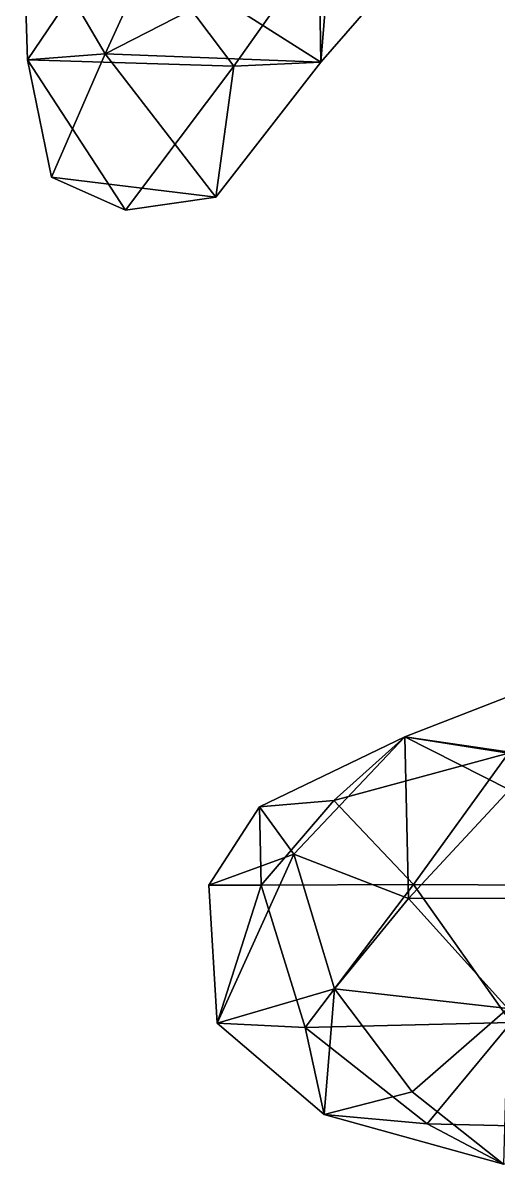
# Model space of a CAD drawing. Extents: x 290034 to 295698, y 4553723 to 4561693.
# Drawn here: x 294506.6 to 294568.1, y 4558835.2 to 4558982.8 of the extents above; entities that cross this region are included whole.
import ezdxf

# ---------------------------------------------------------------- set-up
doc = ezdxf.new("R2010")
doc.units = 0
doc.layers.add('Au_ppm_Pref_-_0_2', color=7, linetype='CONTINUOUS')

msp = doc.modelspace()

# ---------------------------------------------------------------- linework, layer by layer
at = {"layer": 'Au_ppm_Pref_-_0_2'}
for points in [[(294506.58, 4558996.91, 1900.58), (294507.2, 4558978, 1906.47), (294517.25, 4558978.77, 1898.8)], [(294506.58, 4558996.91, 1900.58), (294519.53, 4558996.19, 1906.48), (294507.2, 4558978, 1906.47)], [(294506.58, 4558996.91, 1900.58), (294517.25, 4558978.77, 1898.8), (294525.14, 4558996.01, 1897.47)], [(294544.85, 4558996.99, 1896.59), (294531.74, 4558986.22, 1897.32), (294545.15, 4558977.69, 1900.37)], [(294559.52, 4558994.22, 1899.95), (294544.85, 4558996.99, 1896.59), (294545.15, 4558977.69, 1900.37)], [(294519.53, 4558996.19, 1906.48), (294533.89, 4558977.18, 1907.19), (294507.2, 4558978, 1906.47)], [(294525.14, 4558996.01, 1897.47), (294517.25, 4558978.77, 1898.8), (294531.74, 4558986.22, 1897.32)], [(294519.53, 4558996.19, 1906.48), (294546.57, 4558995.1, 1907.2), (294533.89, 4558977.18, 1907.19)], [(294545.15, 4558977.69, 1900.37), (294533.89, 4558977.18, 1907.19), (294546.57, 4558995.1, 1907.2)], [(294559.52, 4558994.22, 1899.95), (294545.15, 4558977.69, 1900.37), (294546.57, 4558995.1, 1907.2)], [(294531.74, 4558986.22, 1897.32), (294517.25, 4558978.77, 1898.8), (294545.15, 4558977.69, 1900.37)], [(294510.29, 4558962.82, 1901.53), (294517.25, 4558978.77, 1898.8), (294507.2, 4558978, 1906.47)], [(294533.89, 4558977.18, 1907.19), (294519.87, 4558958.53, 1906.85), (294507.2, 4558978, 1906.47)], [(294507.2, 4558978, 1906.47), (294519.87, 4558958.53, 1906.85), (294510.29, 4558962.82, 1901.53)], [(294517.25, 4558978.77, 1898.8), (294510.29, 4558962.82, 1901.53), (294531.55, 4558960.22, 1900.57)], [(294531.55, 4558960.22, 1900.57), (294545.15, 4558977.69, 1900.37), (294517.25, 4558978.77, 1898.8)], [(294519.87, 4558958.53, 1906.85), (294533.89, 4558977.18, 1907.19), (294531.55, 4558960.22, 1900.57)], [(294545.15, 4558977.69, 1900.37), (294531.55, 4558960.22, 1900.57), (294533.89, 4558977.18, 1907.19)], [(294510.29, 4558962.82, 1901.53), (294519.87, 4558958.53, 1906.85), (294531.55, 4558960.22, 1900.57)], [(294582.28, 4558886.62, 1808.05), (294556, 4558890.45, 1805.92), (294575.75, 4558898.14, 1805.55)], [(294569.4, 4558888.36, 1800.07), (294575.75, 4558898.14, 1805.55), (294556, 4558890.45, 1805.92)], [(294537.19, 4558881.4, 1805.55), (294556, 4558890.45, 1805.92), (294541.64, 4558875.29, 1808.16)], [(294546.8, 4558882.25, 1800.74), (294556, 4558890.45, 1805.92), (294537.19, 4558881.4, 1805.55)], [(294556.48, 4558869.59, 1809.69), (294541.64, 4558875.29, 1808.16), (294556, 4558890.45, 1805.92)], [(294556, 4558890.45, 1805.92), (294546.8, 4558882.25, 1800.74), (294569.4, 4558888.36, 1800.07)], [(294556.48, 4558869.59, 1809.69), (294556, 4558890.45, 1805.92), (294569.54, 4558883.61, 1809.66)], [(294569.54, 4558883.61, 1809.66), (294556, 4558890.45, 1805.92), (294582.28, 4558886.62, 1808.05)], [(294569.4, 4558888.36, 1800.07), (294546.8, 4558882.25, 1800.74), (294557.12, 4558871.4, 1797.97)], [(294569.4, 4558888.36, 1800.07), (294557.12, 4558871.4, 1797.97), (294582.28, 4558871.26, 1797.74)], [(294556.48, 4558869.59, 1809.69), (294569.54, 4558883.61, 1809.66), (294582.44, 4558869.65, 1809.63)], [(294537.19, 4558881.4, 1805.55), (294537.43, 4558871.28, 1800.49), (294546.8, 4558882.25, 1800.74)], [(294546.8, 4558882.25, 1800.74), (294537.43, 4558871.28, 1800.49), (294557.12, 4558871.4, 1797.97)], [(294530.65, 4558871.28, 1805.55), (294537.19, 4558881.4, 1805.55), (294541.64, 4558875.29, 1808.16)], [(294537.19, 4558881.4, 1805.55), (294530.65, 4558871.28, 1805.55), (294537.43, 4558871.28, 1800.49)], [(294530.65, 4558871.28, 1805.55), (294541.64, 4558875.29, 1808.16), (294531.74, 4558853.47, 1805.55)], [(294546.89, 4558857.91, 1808.81), (294531.74, 4558853.47, 1805.55), (294541.64, 4558875.29, 1808.16)], [(294556.48, 4558869.59, 1809.69), (294546.89, 4558857.91, 1808.81), (294541.64, 4558875.29, 1808.16)], [(294537.43, 4558871.28, 1800.49), (294530.65, 4558871.28, 1805.55), (294531.74, 4558853.47, 1805.55)], [(294537.43, 4558871.28, 1800.49), (294531.74, 4558853.47, 1805.55), (294543.12, 4558852.88, 1799.23)], [(294557.12, 4558871.4, 1797.97), (294537.43, 4558871.28, 1800.49), (294543.12, 4558852.88, 1799.23)], [(294557.12, 4558871.4, 1797.97), (294543.12, 4558852.88, 1799.23), (294569.75, 4558853.55, 1797.86)], [(294557.12, 4558871.4, 1797.97), (294569.75, 4558853.55, 1797.86), (294582.28, 4558871.26, 1797.74)], [(294556.48, 4558869.59, 1809.69), (294569.32, 4558855.36, 1809.58), (294546.89, 4558857.91, 1808.81)], [(294556.48, 4558869.59, 1809.69), (294582.44, 4558869.65, 1809.63), (294569.32, 4558855.36, 1809.58)], [(294546.89, 4558857.91, 1808.81), (294545.58, 4558841.63, 1804.15), (294531.74, 4558853.47, 1805.55)], [(294556.94, 4558844.56, 1808.52), (294545.58, 4558841.63, 1804.15), (294546.89, 4558857.91, 1808.81)], [(294569.32, 4558855.36, 1809.58), (294556.94, 4558844.56, 1808.52), (294546.89, 4558857.91, 1808.81)], [(294569.32, 4558855.36, 1809.58), (294568.78, 4558835.23, 1805.37), (294556.94, 4558844.56, 1808.52)], [(294543.12, 4558852.88, 1799.23), (294531.74, 4558853.47, 1805.55), (294545.58, 4558841.63, 1804.15)], [(294558.9, 4558840.43, 1800.29), (294569.75, 4558853.55, 1797.86), (294543.12, 4558852.88, 1799.23)], [(294545.58, 4558841.63, 1804.15), (294558.9, 4558840.43, 1800.29), (294543.12, 4558852.88, 1799.23)], [(294582.66, 4558839.89, 1799.87), (294569.75, 4558853.55, 1797.86), (294558.9, 4558840.43, 1800.29)], [(294556.94, 4558844.56, 1808.52), (294568.78, 4558835.23, 1805.37), (294545.58, 4558841.63, 1804.15)], [(294545.58, 4558841.63, 1804.15), (294568.78, 4558835.23, 1805.37), (294558.9, 4558840.43, 1800.29)], [(294558.9, 4558840.43, 1800.29), (294568.78, 4558835.23, 1805.37), (294582.66, 4558839.89, 1799.87)]]:
    msp.add_3dface(points, dxfattribs=at)

doc.saveas('drawing.dxf')
